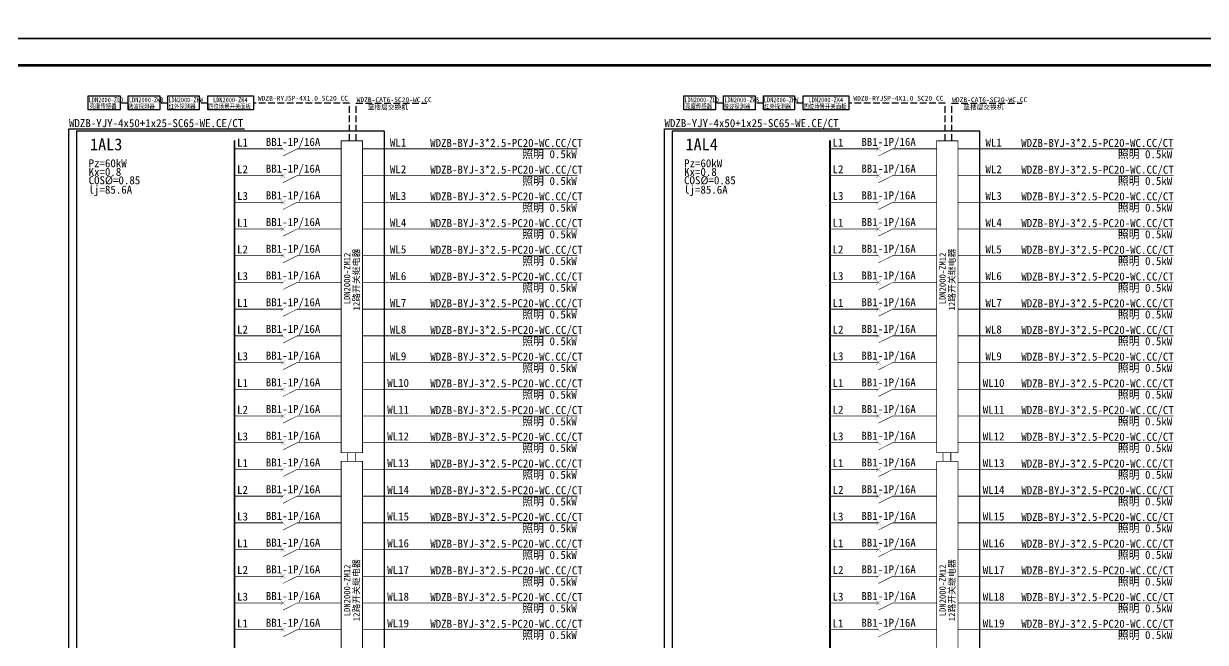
# Model space of a CAD drawing. Header units: millimetres. Extents: x -633009578 to 5705885, y -633235091 to 2571734.
# Drawn here: x 2451228 to 2495533, y 2300333 to 2323531 of the extents above; entities that cross this region are included whole.
import ezdxf
from ezdxf.enums import TextEntityAlignment as Align

# ---------------------------------------------------------------- set-up
doc = ezdxf.new("R2010")
doc.units = ezdxf.units.MM
doc.header["$LTSCALE"] = 1000
doc.header["$MEASUREMENT"] = 0
doc.linetypes.add('DASH', pattern=[0.35, 0.25, -0.1])
doc.layers.get('0').update_dxf_attribs({"color": 9})
for name, color, linetype in [('000000000000电气', 7, 'Continuous'), ('EQUIP', 3, 'Continuous'), ('SYST', 7, 'Continuous'), ('电气系统', 3, 'Continuous'), ('设备-箱柜', 3, 'Continuous'), ('院图签、封面151013$0$PUB_TITLE', 153, 'Continuous'), ('院图签、封面151013$0$图签文字', 4, 'Continuous')]:
    doc.layers.add(name, color=color, linetype=linetype)
doc.styles.add('-宋体', font='simhei.ttf', dxfattribs={"width": 0.8})
doc.styles.add('宋', font='simhei.ttf', dxfattribs={"width": 0.8})
doc.styles.add('院图签、封面151013$0$-宋体', font='simhei.ttf', dxfattribs={"width": 0.8})

# ---------------------------------------------------------------- blocks, each defined once
blk = doc.blocks.new('1107AA')
at = {"color": 3, "linetype": 'Continuous'}
for points, const_width in [([(0, -7.5), (-3.79, 0)], 0.3), ([(1.25, 1.25), (-1.25, -1.25)], 0.1), ([(-1.25, 1.25), (1.25, -1.25)], 0.1)]:
    blk.add_lwpolyline(points, dxfattribs=dict(at, const_width=const_width))
blk = doc.blocks.new('建筑图框_A0')
at = {"layer": '院图签、封面151013$0$PUB_TITLE'}
blk.add_lwpolyline([(0, 0), (118900, 0), (118900, 84100), (0, 84100)], close=True, dxfattribs=at)
at = {"layer": '院图签、封面151013$0$PUB_TITLE', "const_width": 100}
blk.add_lwpolyline([(2500, 1000), (117900, 1000), (117900, 83100), (2500, 83100)], close=True, dxfattribs=at)
at = {"layer": '院图签、封面151013$0$图签文字', "color": 6, "style": '院图签、封面151013$0$-宋体'}
for tag, height, width, p in [('工程主持人', 400, 0.8, (114688, 36700)), ('审定', 400, 0.8, (114688, 35900)), ('审核', 400, 0.8, (114688, 35100)), ('专业负责人', 400, 0.8, (114688, 34300)), ('校对', 400, 0.8, (114688, 33500)), ('设计', 400, 0.8, (114688, 32700)), ('方案设计人', 400, 0.8, (114688, 31900)), ('工程编号', 300, 0.7, (115738, 8700)), ('版次', 300, 0.7, (113538, 3006)), ('日期', 300, 0.7, (116838, 3000)), ('比例', 300, 0.7, (113538, 2200)), ('图号_X施', 300, 0.7, (116338, 2200)), ('图号', 200, 0.7, (117338, 2400)), ('图号_总数', 200, 0.7, (117338, 2000))]:
    blk.add_attdef(tag, text='', height=height, dxfattribs=dict(at, width=width)).set_placement(p, align=Align.MIDDLE_CENTER)
at = {"layer": '院图签、封面151013$0$图签文字', "color": 6, "style": '院图签、封面151013$0$-宋体', "width": 0.7}
for tag, p in [('建设单位_001', (115736, 7446)), ('工程名称_001', (115734, 6045)), ('图名_001', (114543, 4060))]:
    blk.add_attdef(tag, p, '', height=300, dxfattribs=at)

msp = doc.modelspace()

# ---------------------------------------------------------------- linework, layer by layer
at = {"color": 3, "linetype": 'DASH'}
for p, q in [((2455144.1, 2320551, 0), (2454847, 2320551, 0)), ((2456637.2, 2320551, 0), (2456332.7, 2320551, 0)), ((2458130.3, 2320551, 0), (2457802.9, 2320551, 0)), ((2463447.5, 2320551, 0), (2459845.5, 2320551, 0)), ((2463447.5, 2319135.9, 0), (2463447.5, 2320551, 0)), ((2463700.7, 2319135.9, 0), (2463700.7, 2320551, 0)), ((2463700.7, 2320551, 0), (2466343.1, 2320551, 0)), ((2477470.1, 2320551, 0), (2477173, 2320551, 0)), ((2478963.2, 2320551, 0), (2478658.7, 2320551, 0)), ((2480456.3, 2320551, 0), (2480128.9, 2320551, 0)), ((2485773.5, 2320551, 0), (2482171.5, 2320551, 0)), ((2485773.5, 2319135.9, 0), (2485773.5, 2320551, 0)), ((2486026.7, 2319135.9, 0), (2486026.7, 2320551, 0)), ((2486026.7, 2320551, 0), (2488669.1, 2320551, 0))]:
    msp.add_line(p, q, dxfattribs=at)
at = {"elevation": 0}
for points in [[(2453650.9, 2320820), (2454847, 2320820), (2454847, 2320299), (2453650.9, 2320299)], [(2455144.1, 2320820), (2456332.7, 2320820), (2456332.7, 2320299), (2455144.1, 2320299)], [(2456637.2, 2320820), (2457802.9, 2320820), (2457802.9, 2320299), (2456637.2, 2320299)], [(2458130.3, 2320820), (2459845.5, 2320820), (2459845.5, 2320299), (2458130.3, 2320299)], [(2475976.9, 2320820), (2477173, 2320820), (2477173, 2320299), (2475976.9, 2320299)], [(2477470.1, 2320820), (2478658.7, 2320820), (2478658.7, 2320299), (2477470.1, 2320299)], [(2478963.2, 2320820), (2480128.9, 2320820), (2480128.9, 2320299), (2478963.2, 2320299)], [(2480456.3, 2320820), (2482171.5, 2320820), (2482171.5, 2320299), (2480456.3, 2320299)]]:
    msp.add_lwpolyline(points, close=True, dxfattribs=at)
at = {"layer": '000000000000电气', "color": 3, "const_width": 29.2, "elevation": 0}
for points in [[(2463933.2, 2307447.4), (2463133.7, 2307447.4), (2463133.7, 2319135.9), (2463933.2, 2319135.9)], [(2486259.2, 2307447.4), (2485459.7, 2307447.4), (2485459.7, 2319135.9), (2486259.2, 2319135.9)], [(2463933.2, 2295434.4), (2463133.7, 2295434.4), (2463133.7, 2307122.9), (2463933.2, 2307122.9)], [(2486259.2, 2295434.4), (2485459.7, 2295434.4), (2485459.7, 2307122.9), (2486259.2, 2307122.9)]]:
    msp.add_lwpolyline(points, close=True, dxfattribs=at)
at = {"layer": '000000000000电气', "color": 3, "const_width": 29.2}
for points in [[(2459133.2, 2318835.3), (2460950.6, 2318835.3)], [(2461482, 2318835.3), (2463133.7, 2318835.3)], [(2463933.2, 2318835.3), (2472003.5, 2318835.3)], [(2481459.2, 2318835.3), (2483276.6, 2318835.3)], [(2483808, 2318835.3), (2485459.7, 2318835.3)], [(2486259.2, 2318835.3), (2494329.5, 2318835.3)], [(2459133.2, 2317833.8), (2460950.6, 2317833.8)], [(2461482, 2317833.8), (2463133.7, 2317833.8)], [(2463933.2, 2317833.8), (2472003.5, 2317833.8)], [(2481459.2, 2317833.8), (2483276.6, 2317833.8)], [(2483808, 2317833.8), (2485459.7, 2317833.8)], [(2486259.2, 2317833.8), (2494329.5, 2317833.8)], [(2459133.2, 2316832.2), (2460950.6, 2316832.2)], [(2461482, 2316832.2), (2463133.7, 2316832.2)], [(2463933.2, 2316832.2), (2472003.5, 2316832.2)], [(2481459.2, 2316832.2), (2483276.6, 2316832.2)], [(2483808, 2316832.2), (2485459.7, 2316832.2)], [(2486259.2, 2316832.2), (2494329.5, 2316832.2)], [(2459133.2, 2315830.6), (2460950.6, 2315830.6)], [(2461482, 2315830.6), (2463133.7, 2315830.6)], [(2463933.2, 2315830.6), (2472003.5, 2315830.6)], [(2481459.2, 2315830.6), (2483276.6, 2315830.6)], [(2483808, 2315830.6), (2485459.7, 2315830.6)], [(2486259.2, 2315830.6), (2494329.5, 2315830.6)], [(2459133.2, 2314829.1), (2460950.6, 2314829.1)], [(2461482, 2314829.1), (2463133.7, 2314829.1)], [(2463933.2, 2314829.1), (2472003.5, 2314829.1)], [(2481459.2, 2314829.1), (2483276.6, 2314829.1)], [(2483808, 2314829.1), (2485459.7, 2314829.1)], [(2486259.2, 2314829.1), (2494329.5, 2314829.1)], [(2459133.2, 2313827.5), (2460950.6, 2313827.5)], [(2461482, 2313827.5), (2463133.7, 2313827.5)], [(2463933.2, 2313827.5), (2472003.5, 2313827.5)], [(2481459.2, 2313827.5), (2483276.6, 2313827.5)], [(2483808, 2313827.5), (2485459.7, 2313827.5)], [(2486259.2, 2313827.5), (2494329.5, 2313827.5)], [(2459133.2, 2312826), (2460950.6, 2312826)], [(2461482, 2312826), (2463133.7, 2312826)], [(2463933.2, 2312826), (2472003.5, 2312826)], [(2481459.2, 2312826), (2483276.6, 2312826)], [(2483808, 2312826), (2485459.7, 2312826)], [(2486259.2, 2312826), (2494329.5, 2312826)], [(2459133.2, 2311824.4), (2460950.6, 2311824.4)], [(2461482, 2311824.4), (2463133.7, 2311824.4)], [(2463933.2, 2311824.4), (2472003.5, 2311824.4)], [(2481459.2, 2311824.4), (2483276.6, 2311824.4)], [(2483808, 2311824.4), (2485459.7, 2311824.4)], [(2486259.2, 2311824.4), (2494329.5, 2311824.4)], [(2459133.2, 2310822.8), (2460950.6, 2310822.8)], [(2461482, 2310822.8), (2463133.7, 2310822.8)], [(2463933.2, 2310822.8), (2472003.5, 2310822.8)], [(2481459.2, 2310822.8), (2483276.6, 2310822.8)], [(2483808, 2310822.8), (2485459.7, 2310822.8)], [(2486259.2, 2310822.8), (2494329.5, 2310822.8)], [(2459133.2, 2309821.3), (2460950.6, 2309821.3)], [(2461482, 2309821.3), (2463133.7, 2309821.3)], [(2463933.2, 2309821.3), (2472003.5, 2309821.3)], [(2481459.2, 2309821.3), (2483276.6, 2309821.3)], [(2483808, 2309821.3), (2485459.7, 2309821.3)], [(2486259.2, 2309821.3), (2494329.5, 2309821.3)], [(2459133.2, 2308819.7), (2460950.6, 2308819.7)], [(2461482, 2308819.7), (2463133.7, 2308819.7)], [(2463933.2, 2308819.7), (2472003.5, 2308819.7)], [(2481459.2, 2308819.7), (2483276.6, 2308819.7)], [(2483808, 2308819.7), (2485459.7, 2308819.7)], [(2486259.2, 2308819.7), (2494329.5, 2308819.7)], [(2459133.2, 2307818.1), (2460950.6, 2307818.1)], [(2461482, 2307818.1), (2463133.7, 2307818.1)], [(2463933.2, 2307818.1), (2472003.5, 2307818.1)], [(2481459.2, 2307818.1), (2483276.6, 2307818.1)], [(2483808, 2307818.1), (2485459.7, 2307818.1)], [(2486259.2, 2307818.1), (2494329.5, 2307818.1)], [(2459133.2, 2306816.6), (2460950.6, 2306816.6)], [(2461482, 2306816.6), (2463133.7, 2306816.6)], [(2463933.2, 2306816.6), (2472003.5, 2306816.6)], [(2481459.2, 2306816.6), (2483276.6, 2306816.6)], [(2483808, 2306816.6), (2485459.7, 2306816.6)], [(2486259.2, 2306816.6), (2494329.5, 2306816.6)], [(2459133.2, 2305815), (2460950.6, 2305815)], [(2461482, 2305815), (2463133.7, 2305815)], [(2463933.2, 2305815), (2472003.5, 2305815)], [(2481459.2, 2305815), (2483276.6, 2305815)], [(2483808, 2305815), (2485459.7, 2305815)], [(2486259.2, 2305815), (2494329.5, 2305815)], [(2459133.2, 2304813.4), (2460950.6, 2304813.4)], [(2461482, 2304813.4), (2463133.7, 2304813.4)], [(2463933.2, 2304813.4), (2472003.5, 2304813.4)], [(2481459.2, 2304813.4), (2483276.6, 2304813.4)], [(2483808, 2304813.4), (2485459.7, 2304813.4)], [(2486259.2, 2304813.4), (2494329.5, 2304813.4)], [(2459133.2, 2303811.9), (2460950.6, 2303811.9)], [(2461482, 2303811.9), (2463133.7, 2303811.9)], [(2463933.2, 2303811.9), (2472003.5, 2303811.9)], [(2481459.2, 2303811.9), (2483276.6, 2303811.9)], [(2483808, 2303811.9), (2485459.7, 2303811.9)], [(2486259.2, 2303811.9), (2494329.5, 2303811.9)], [(2459133.2, 2302810.3), (2460950.6, 2302810.3)], [(2461482, 2302810.3), (2463133.7, 2302810.3)], [(2463933.2, 2302810.3), (2472003.5, 2302810.3)], [(2481459.2, 2302810.3), (2483276.6, 2302810.3)], [(2483808, 2302810.3), (2485459.7, 2302810.3)], [(2486259.2, 2302810.3), (2494329.5, 2302810.3)], [(2459133.2, 2301808.7), (2460950.6, 2301808.7)], [(2461482, 2301808.7), (2463133.7, 2301808.7)], [(2463933.2, 2301808.7), (2472003.5, 2301808.7)], [(2481459.2, 2301808.7), (2483276.6, 2301808.7)], [(2483808, 2301808.7), (2485459.7, 2301808.7)], [(2486259.2, 2301808.7), (2494329.5, 2301808.7)], [(2459133.2, 2300807.2), (2460950.6, 2300807.2)], [(2461482, 2300807.2), (2463133.7, 2300807.2)], [(2463933.2, 2300807.2), (2472003.5, 2300807.2)], [(2481459.2, 2300807.2), (2483276.6, 2300807.2)], [(2483808, 2300807.2), (2485459.7, 2300807.2)], [(2486259.2, 2300807.2), (2494329.5, 2300807.2)]]:
    msp.add_lwpolyline(points, dxfattribs=at)
at = {"layer": '000000000000电气', "color": 3, "const_width": 29.2, "elevation": 0}
for points in [[(2463374.7, 2307447.4), (2463374.7, 2307122.9)], [(2463665.2, 2307447.4), (2463665.2, 2307122.9)], [(2485700.7, 2307447.4), (2485700.7, 2307122.9)], [(2485991.2, 2307447.4), (2485991.2, 2307122.9)]]:
    msp.add_lwpolyline(points, dxfattribs=at)
at = {"layer": 'SYST', "color": 3, "linetype": 'Continuous', "const_width": 64.8}
for points in [[(2459133.2, 2319152.2), (2459133.2, 2262313.2)], [(2481459.2, 2319152.2), (2481459.2, 2261311.6)]]:
    msp.add_lwpolyline(points, dxfattribs=at)
at = {"layer": '电气系统', "color": 3}
for points in [[(2452926.4, 2291077.9), (2452926.4, 2319585.2), (2459502.3, 2319585.2)], [(2475252.4, 2291077.9), (2475252.4, 2319585.2), (2481828.3, 2319585.2)]]:
    msp.add_lwpolyline(points, dxfattribs=at)
for points in [[(2464753.5, 2319495.3), (2453213.7, 2319495.3), (2453213.6, 2261609.4), (2464753.5, 2261609.4)], [(2487079.5, 2319495.3), (2475539.7, 2319495.3), (2475539.6, 2260607.8), (2487079.5, 2260607.8)]]:
    msp.add_lwpolyline(points, close=True, dxfattribs=at)

# ---------------------------------------------------------------- block references
at = {"layer": '000000000000电气', "color": 3, "xscale": 70.85880000013579, "yscale": 70.85880000013579, "zscale": 70.85880000013579, "rotation": 90}
for p in [(2460950.6, 2318835.3), (2483276.6, 2318835.3), (2460950.6, 2317833.8), (2483276.6, 2317833.8), (2460950.6, 2316832.2), (2483276.6, 2316832.2), (2460950.6, 2315830.6), (2483276.6, 2315830.6), (2460950.6, 2314829.1), (2483276.6, 2314829.1), (2460950.6, 2313827.5), (2483276.6, 2313827.5), (2460950.6, 2312826), (2483276.6, 2312826), (2460950.6, 2311824.4), (2483276.6, 2311824.4), (2460950.6, 2310822.8), (2483276.6, 2310822.8), (2460950.6, 2309821.3), (2483276.6, 2309821.3), (2460950.6, 2308819.7), (2483276.6, 2308819.7), (2460950.6, 2307818.1), (2483276.6, 2307818.1), (2460950.6, 2306816.6), (2483276.6, 2306816.6), (2460950.6, 2305815), (2483276.6, 2305815), (2460950.6, 2304813.4), (2483276.6, 2304813.4), (2460950.6, 2303811.9), (2483276.6, 2303811.9), (2460950.6, 2302810.3), (2483276.6, 2302810.3), (2460950.6, 2301808.7), (2483276.6, 2301808.7), (2460950.6, 2300807.2), (2483276.6, 2300807.2)]:
    msp.add_blockref('1107AA', p, dxfattribs=at)
at = {"layer": '设备-箱柜'}
for p in [(2425455.3, 2322971.4), (2425455.3, 2238871.4)]:
    msp.add_blockref('建筑图框_A0', p, dxfattribs=at)

# ---------------------------------------------------------------- texts
at = {"layer": '000000000000电气', "color": 6, "ltscale": 100, "style": '宋'}
for s, p in [('1AL3', (2453716.1, 2318779.7)), ('1AL4', (2476042.1, 2318779.7))]:
    msp.add_text(s, height=445.5, rotation=359.99997, dxfattribs=at).set_placement(p)
at = {"layer": '000000000000电气', "color": 3, "style": '宋'}
for s, p in [('L1', (2459434.6, 2319071.4)), ('BB1-1P/16A', (2461330, 2319071.4)), ('WL1', (2465268, 2319071.4)), ('WDZB-BYJ-3*2.5-PC20-WC.CC/CT', (2469326.5, 2319033.2)), ('L1', (2481760.6, 2319071.4)), ('BB1-1P/16A', (2483656, 2319071.4)), ('WL1', (2487594, 2319071.4)), ('WDZB-BYJ-3*2.5-PC20-WC.CC/CT', (2491484.5, 2319033.2)), ('照明 0.5kW', (2470943.3, 2318634.9)), ('照明 0.5kW', (2493269.3, 2318634.9)), ('L2', (2459434.6, 2318069.8)), ('BB1-1P/16A', (2461330, 2318069.8)), ('WL2', (2465268, 2318069.8)), ('WDZB-BYJ-3*2.5-PC20-WC.CC/CT', (2469332, 2318031.6)), ('L2', (2481760.6, 2318069.8)), ('BB1-1P/16A', (2483656, 2318069.8)), ('WL2', (2487594, 2318069.8)), ('WDZB-BYJ-3*2.5-PC20-WC.CC/CT', (2491490, 2318031.6)), ('照明 0.5kW', (2470943.3, 2317633.3)), ('照明 0.5kW', (2493269.3, 2317633.3)), ('L3', (2459434.6, 2317068.3)), ('BB1-1P/16A', (2461330, 2317068.3)), ('WL3', (2465268, 2317068.3)), ('WDZB-BYJ-3*2.5-PC20-WC.CC/CT', (2469332, 2317030.1)), ('L3', (2481760.6, 2317068.3)), ('BB1-1P/16A', (2483656, 2317068.3)), ('WL3', (2487594, 2317068.3)), ('WDZB-BYJ-3*2.5-PC20-WC.CC/CT', (2491490, 2317030.1)), ('照明 0.5kW', (2470943.3, 2316631.7)), ('照明 0.5kW', (2493269.3, 2316631.7)), ('L1', (2459434.6, 2316066.7)), ('BB1-1P/16A', (2461330, 2316066.7)), ('WL4', (2465268, 2316066.7)), ('WDZB-BYJ-3*2.5-PC20-WC.CC/CT', (2469332, 2316028.5)), ('L1', (2481760.6, 2316066.7)), ('BB1-1P/16A', (2483656, 2316066.7)), ('WL4', (2487594, 2316066.7)), ('WDZB-BYJ-3*2.5-PC20-WC.CC/CT', (2491490, 2316028.5)), ('照明 0.5kW', (2470943.3, 2315630.2)), ('照明 0.5kW', (2493269.3, 2315630.2)), ('L2', (2459434.6, 2315065.2)), ('BB1-1P/16A', (2461330, 2315065.2)), ('WL5', (2465268, 2315065.2)), ('WDZB-BYJ-3*2.5-PC20-WC.CC/CT', (2469332, 2315026.9)), ('L2', (2481760.6, 2315065.2)), ('BB1-1P/16A', (2483656, 2315065.2)), ('WL5', (2487594, 2315065.2)), ('WDZB-BYJ-3*2.5-PC20-WC.CC/CT', (2491490, 2315026.9)), ('照明 0.5kW', (2470943.3, 2314628.6)), ('照明 0.5kW', (2493269.3, 2314628.6)), ('L3', (2459434.6, 2314063.6)), ('BB1-1P/16A', (2461330, 2314063.6)), ('WL6', (2465268, 2314063.6)), ('WDZB-BYJ-3*2.5-PC20-WC.CC/CT', (2469332, 2314025.4)), ('L3', (2481760.6, 2314063.6)), ('BB1-1P/16A', (2483656, 2314063.6)), ('WL6', (2487594, 2314063.6)), ('WDZB-BYJ-3*2.5-PC20-WC.CC/CT', (2491490, 2314025.4)), ('照明 0.5kW', (2470943.3, 2313627)), ('照明 0.5kW', (2493269.3, 2313627)), ('L1', (2459434.6, 2313062)), ('BB1-1P/16A', (2461330, 2313062)), ('WL7', (2465268, 2313062)), ('WDZB-BYJ-3*2.5-PC20-WC.CC/CT', (2469332, 2313023.8)), ('L1', (2481760.6, 2313062)), ('BB1-1P/16A', (2483656, 2313062)), ('WL7', (2487594, 2313062)), ('WDZB-BYJ-3*2.5-PC20-WC.CC/CT', (2491490, 2313023.8)), ('照明 0.5kW', (2470943.3, 2312625.5)), ('照明 0.5kW', (2493269.3, 2312625.5)), ('L2', (2459434.6, 2312060.5)), ('BB1-1P/16A', (2461330, 2312060.5)), ('WL8', (2465268, 2312060.5)), ('WDZB-BYJ-3*2.5-PC20-WC.CC/CT', (2469332, 2312022.2)), ('L2', (2481760.6, 2312060.5)), ('BB1-1P/16A', (2483656, 2312060.5)), ('WL8', (2487594, 2312060.5)), ('WDZB-BYJ-3*2.5-PC20-WC.CC/CT', (2491490, 2312022.2)), ('照明 0.5kW', (2470943.3, 2311623.9)), ('照明 0.5kW', (2493269.3, 2311623.9)), ('L3', (2459434.6, 2311058.9)), ('BB1-1P/16A', (2461330, 2311058.9)), ('WL9', (2465268, 2311058.9)), ('WDZB-BYJ-3*2.5-PC20-WC.CC/CT', (2469332, 2311020.7)), ('L3', (2481760.6, 2311058.9)), ('BB1-1P/16A', (2483656, 2311058.9)), ('WL9', (2487594, 2311058.9)), ('WDZB-BYJ-3*2.5-PC20-WC.CC/CT', (2491490, 2311020.7)), ('照明 0.5kW', (2470943.3, 2310622.3)), ('照明 0.5kW', (2493269.3, 2310622.3)), ('L1', (2459434.6, 2310057.3)), ('BB1-1P/16A', (2461330, 2310057.3)), ('WL10', (2465268, 2310057.3)), ('WDZB-BYJ-3*2.5-PC20-WC.CC/CT', (2469332, 2310019.1)), ('L1', (2481760.6, 2310057.3)), ('BB1-1P/16A', (2483656, 2310057.3)), ('WL10', (2487594, 2310057.3)), ('WDZB-BYJ-3*2.5-PC20-WC.CC/CT', (2491490, 2310019.1)), ('照明 0.5kW', (2470943.3, 2309620.8)), ('照明 0.5kW', (2493269.3, 2309620.8)), ('L2', (2459434.6, 2309055.8)), ('BB1-1P/16A', (2461330, 2309055.8)), ('WL11', (2465268, 2309055.8)), ('WDZB-BYJ-3*2.5-PC20-WC.CC/CT', (2469332, 2309017.5)), ('L2', (2481760.6, 2309055.8)), ('BB1-1P/16A', (2483656, 2309055.8)), ('WL11', (2487594, 2309055.8)), ('WDZB-BYJ-3*2.5-PC20-WC.CC/CT', (2491490, 2309017.5)), ('照明 0.5kW', (2470943.3, 2308619.2)), ('照明 0.5kW', (2493269.3, 2308619.2)), ('L3', (2459434.6, 2308054.2)), ('BB1-1P/16A', (2461330, 2308054.2)), ('WL12', (2465268, 2308054.2)), ('WDZB-BYJ-3*2.5-PC20-WC.CC/CT', (2469332, 2308016)), ('L3', (2481760.6, 2308054.2)), ('BB1-1P/16A', (2483656, 2308054.2)), ('WL12', (2487594, 2308054.2)), ('WDZB-BYJ-3*2.5-PC20-WC.CC/CT', (2491490, 2308016)), ('照明 0.5kW', (2470943.3, 2307617.6)), ('照明 0.5kW', (2493269.3, 2307617.6)), ('L1', (2459434.6, 2307052.6)), ('BB1-1P/16A', (2461330, 2307052.6)), ('WL13', (2465268, 2307052.6)), ('WDZB-BYJ-3*2.5-PC20-WC.CC/CT', (2469332, 2307014.4)), ('L1', (2481760.6, 2307052.6)), ('BB1-1P/16A', (2483656, 2307052.6)), ('WL13', (2487594, 2307052.6)), ('WDZB-BYJ-3*2.5-PC20-WC.CC/CT', (2491490, 2307014.4)), ('照明 0.5kW', (2470943.3, 2306616.1)), ('照明 0.5kW', (2493269.3, 2306616.1)), ('L2', (2459434.6, 2306051.1)), ('BB1-1P/16A', (2461330, 2306051.1)), ('WL14', (2465268, 2306051.1)), ('WDZB-BYJ-3*2.5-PC20-WC.CC/CT', (2469332, 2306012.8)), ('L2', (2481760.6, 2306051.1)), ('BB1-1P/16A', (2483656, 2306051.1)), ('WL14', (2487594, 2306051.1)), ('WDZB-BYJ-3*2.5-PC20-WC.CC/CT', (2491490, 2306012.8)), ('照明 0.5kW', (2470943.3, 2305614.5)), ('照明 0.5kW', (2493269.3, 2305614.5)), ('BB1-1P/16A', (2461330, 2305049.5)), ('WDZB-BYJ-3*2.5-PC20-WC.CC/CT', (2469332, 2305011.3)), ('BB1-1P/16A', (2483656, 2305049.5)), ('WDZB-BYJ-3*2.5-PC20-WC.CC/CT', (2491490, 2305011.3)), ('L3', (2459434.6, 2305049.5)), ('WL15', (2465268, 2305049.5)), ('照明 0.5kW', (2470943.3, 2304612.9)), ('L3', (2481760.6, 2305049.5)), ('WL15', (2487594, 2305049.5)), ('照明 0.5kW', (2493269.3, 2304612.9)), ('L1', (2459434.6, 2304047.9)), ('BB1-1P/16A', (2461330, 2304047.9)), ('WL16', (2465268, 2304047.9)), ('WDZB-BYJ-3*2.5-PC20-WC.CC/CT', (2469332, 2304009.7)), ('L1', (2481760.6, 2304047.9)), ('BB1-1P/16A', (2483656, 2304047.9)), ('WL16', (2487594, 2304047.9)), ('WDZB-BYJ-3*2.5-PC20-WC.CC/CT', (2491490, 2304009.7)), ('照明 0.5kW', (2470943.3, 2303611.4)), ('照明 0.5kW', (2493269.3, 2303611.4)), ('L2', (2459434.6, 2303046.4)), ('BB1-1P/16A', (2461330, 2303046.4)), ('WL17', (2465268, 2303046.4)), ('WDZB-BYJ-3*2.5-PC20-WC.CC/CT', (2469332, 2303008.1)), ('L2', (2481760.6, 2303046.4)), ('BB1-1P/16A', (2483656, 2303046.4)), ('WL17', (2487594, 2303046.4)), ('WDZB-BYJ-3*2.5-PC20-WC.CC/CT', (2491490, 2303008.1)), ('照明 0.5kW', (2470943.3, 2302609.8)), ('照明 0.5kW', (2493269.3, 2302609.8)), ('L3', (2459434.6, 2302044.8)), ('BB1-1P/16A', (2461330, 2302044.8)), ('WL18', (2465268, 2302044.8)), ('WDZB-BYJ-3*2.5-PC20-WC.CC/CT', (2469332, 2302006.6)), ('L3', (2481760.6, 2302044.8)), ('BB1-1P/16A', (2483656, 2302044.8)), ('WL18', (2487594, 2302044.8)), ('WDZB-BYJ-3*2.5-PC20-WC.CC/CT', (2491490, 2302006.6)), ('照明 0.5kW', (2470943.3, 2301608.3)), ('照明 0.5kW', (2493269.3, 2301608.3)), ('BB1-1P/16A', (2461330, 2301043.2)), ('BB1-1P/16A', (2483656, 2301043.2)), ('L1', (2459434.6, 2301043.2)), ('WL19', (2465268, 2301043.2)), ('WDZB-BYJ-3*2.5-PC20-WC.CC/CT', (2469332, 2301005)), ('照明 0.5kW', (2470943.3, 2300606.7)), ('L1', (2481760.6, 2301043.2)), ('WL19', (2487594, 2301043.2)), ('WDZB-BYJ-3*2.5-PC20-WC.CC/CT', (2491490, 2301005)), ('照明 0.5kW', (2493269.3, 2300606.7))]:
    msp.add_text(s, height=300, dxfattribs=at).set_placement(p, align=Align.MIDDLE)
at = {"layer": '000000000000电气', "color": 6, "style": '宋'}
for s, p in [('12路开关继电器', (2463820.6, 2312776.4, 0)), ('12路开关继电器', (2486146.6, 2312776.4, 0)), ('LDN2000-ZM12', (2463471, 2313006.6, 0)), ('LDN2000-ZM12', (2485797, 2313006.6, 0)), ('LDN2000-ZM12', (2463471, 2301311.6, 0)), ('12路开关继电器', (2463820.6, 2301125.9, 0)), ('LDN2000-ZM12', (2485797, 2301311.6, 0)), ('12路开关继电器', (2486146.6, 2301125.9, 0))]:
    msp.add_text(s, height=237.6, rotation=90, dxfattribs=at).set_placement(p)
at = {"layer": 'EQUIP', "color": 6, "style": '-宋体', "width": 0.8}
for s, p in [('LDN2000-ZLD', (2453672.1, 2320583.1, 0)), ('LDN2000-ZWB', (2455174.5, 2320583.1, 0)), ('LDN2000-ZHW', (2456653.6, 2320583.1, 0)), ('LDN2000-ZK4', (2458330.8, 2320583.1, 0)), ('LDN2000-ZLD', (2475998.1, 2320583.1, 0)), ('LDN2000-ZWB', (2477500.5, 2320583.1, 0)), ('LDN2000-ZHW', (2478979.6, 2320583.1, 0)), ('LDN2000-ZK4', (2480656.8, 2320583.1, 0)), ('亮度传感器', (2453704, 2320346.4, 0)), ('微波探测器', (2455138.1, 2320334.7, 0)), ('红外探测器', (2456664.2, 2320334.7, 0)), ('四位场景开关面板', (2458137.7, 2320334.7, 0)), ('亮度传感器', (2476030, 2320346.4, 0)), ('微波探测器', (2477464.1, 2320334.7, 0)), ('红外探测器', (2478990.2, 2320334.7, 0)), ('四位场景开关面板', (2480463.7, 2320334.7, 0))]:
    msp.add_text(s, height=180, dxfattribs=at).set_placement(p)
at = {"layer": 'EQUIP', "color": 6, "style": '-宋体'}
for s, p in [('WDZB-RYJSP-4X1.0 SC20 CC', (2460009.7, 2320643.6, 0)), ('WDZB-CAT6-SC20-WC.CC', (2463712.8, 2320587.5, 0)), ('WDZB-RYJSP-4X1.0 SC20 CC', (2482335.7, 2320643.6, 0)), ('WDZB-CAT6-SC20-WC.CC', (2486038.8, 2320587.5, 0)), ('至楼层交换机', (2464127.8, 2320305.6, 0)), ('至楼层交换机', (2486453.8, 2320305.6, 0))]:
    msp.add_text(s, height=180, dxfattribs=at).set_placement(p)
at = {"layer": '电气系统', "color": 3, "style": '宋'}
for s, p in [('WDZB-YJY-4x50+1x25-SC65-WE.CE/CT', (2452929.3, 2319649.6)), ('WDZB-YJY-4x50+1x25-SC65-WE.CE/CT', (2475255.3, 2319649.6)), ('Kx=0.8', (2453664, 2317820.8)), ('Pz=60kW', (2453664, 2318145.7)), ('Kx=0.8', (2475990, 2317820.8)), ('Pz=60kW', (2475990, 2318145.7)), ('COS%%c=0.85', (2453664, 2317508.6)), ('COS%%c=0.85', (2475990, 2317508.6)), ('lj=85.6A', (2453664, 2317156.5)), ('lj=85.6A', (2475990, 2317156.5))]:
    msp.add_text(s, height=300, rotation=359.99997, dxfattribs=at).set_placement(p)

doc.saveas('drawing.dxf')
